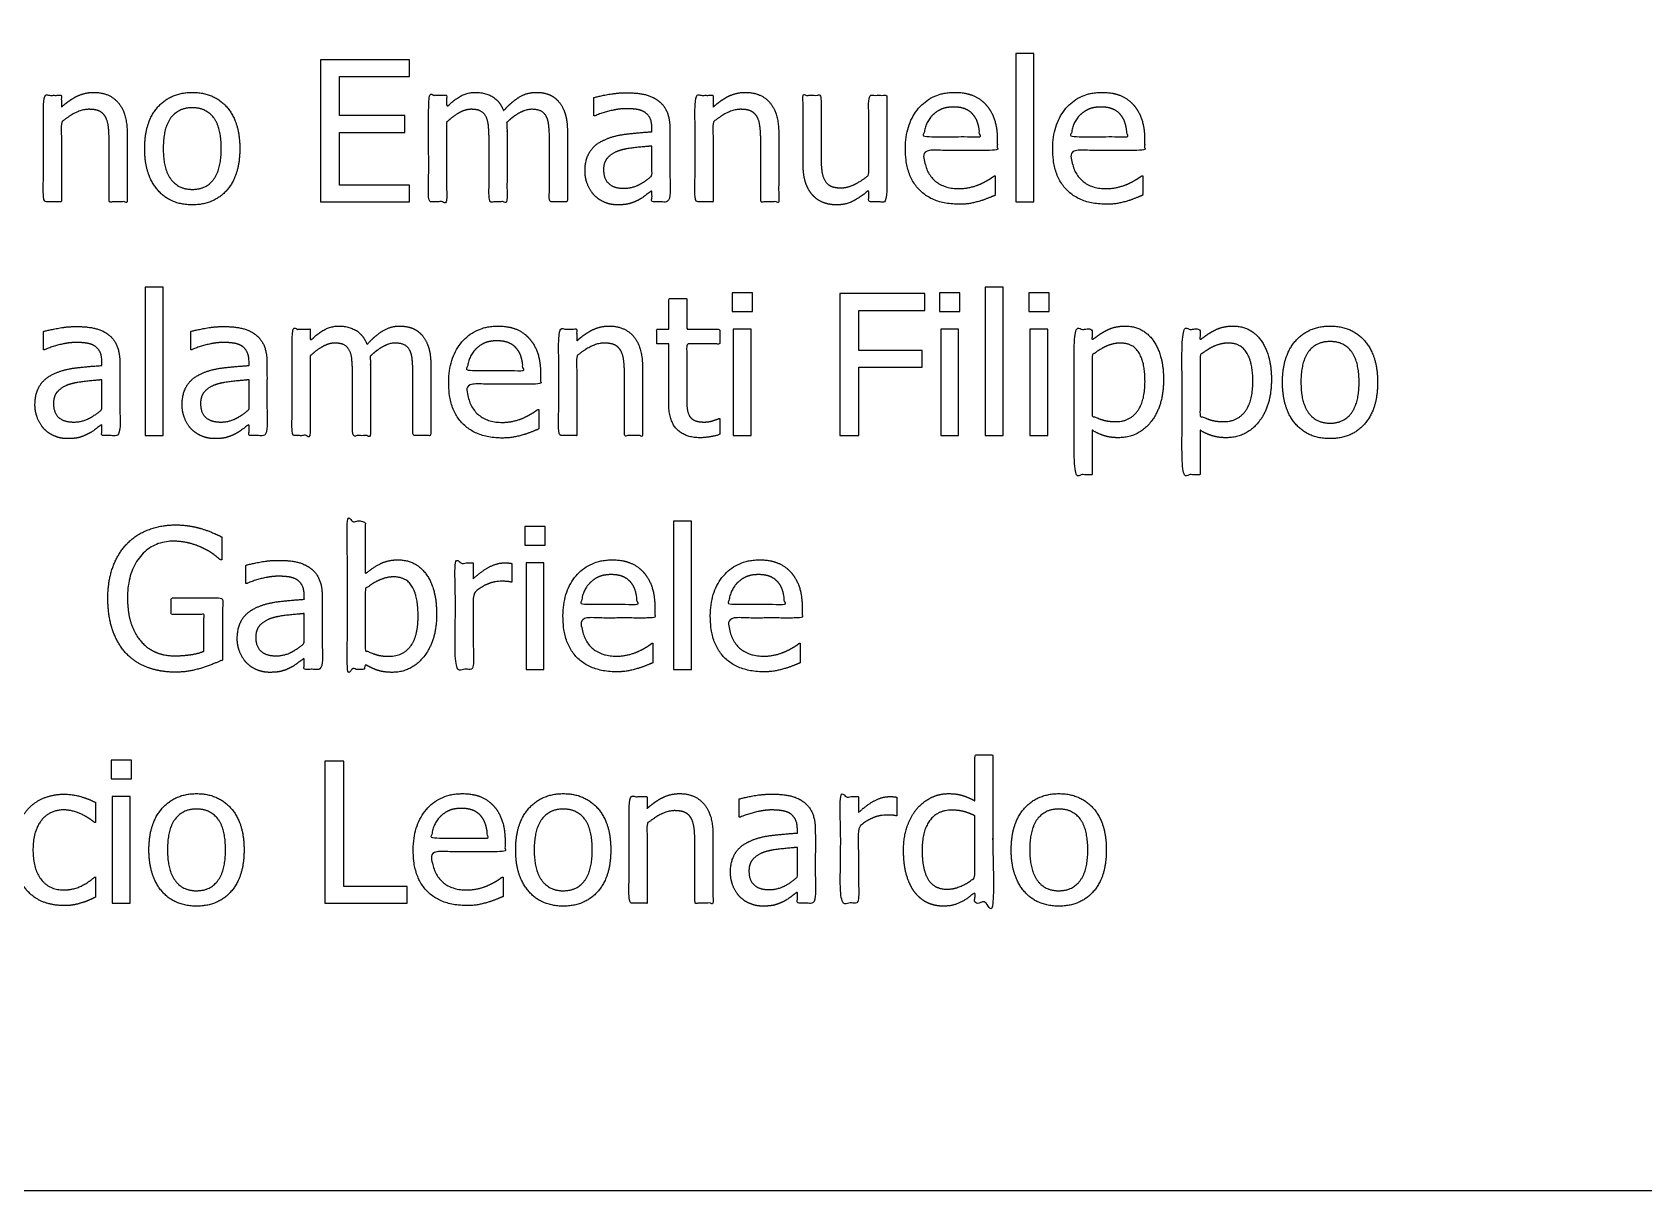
# Model space of a CAD drawing. Header units: millimetres. Extents: x -58 to 35, y -46 to 15.
# Drawn here: x -18.78 to 3.93, y -15 to 1.32 of the extents above; entities that cross this region are included whole.
import ezdxf

# ---------------------------------------------------------------- set-up
doc = ezdxf.new("R2010")
doc.units = ezdxf.units.MM
doc.layers.add('frase', color=1, linetype='Continuous')

msp = doc.modelspace()

# ---------------------------------------------------------------- linework, layer by layer
msp.add_lwpolyline([(31, -15), (-31, -15), (-31, -10), (-35, -10), (-35, -5), (-31, -5), (-31, 0), (-35, 0), (-35, 5), (-31, 5), (-31, 10), (-35, 10), (-35, 12, -0.414214), (-32, 15), (32, 15, -0.414214)], format="xyb")
at = {"layer": 'frase'}
for points in [[(-14.715, -1.07), (-13.464, -1.07), (-13.464, -0.834), (-14.449, -0.834), (-14.449, -0.092), (-13.53, -0.092), (-13.53, 0.145), (-14.449, 0.145), (-14.449, 0.693), (-13.464, 0.693), (-13.464, 0.93), (-14.715, 0.93)], [(-4.666, -1.07), (-4.666, 1.019), (-4.919, 1.019), (-4.919, -1.07)], [(-16.931, -4.363), (-16.931, -2.274), (-17.184, -2.274), (-17.184, -4.363)], [(-8.629, -2.613), (-8.629, -2.35), (-8.916, -2.35), (-8.916, -2.613)], [(-6.201, -2.6), (-6.201, -2.363), (-7.397, -2.363), (-7.397, -4.363), (-7.132, -4.363), (-7.132, -3.401), (-6.24, -3.401), (-6.24, -3.164), (-7.132, -3.164), (-7.132, -2.6)], [(-5.707, -2.613), (-5.707, -2.35), (-5.994, -2.35), (-5.994, -2.613)], [(-5.096, -4.363), (-5.096, -2.274), (-5.349, -2.274), (-5.349, -4.363)], [(-4.449, -2.613), (-4.449, -2.35), (-4.736, -2.35), (-4.736, -2.613)], [(-8.647, -4.363), (-8.647, -2.863), (-8.9, -2.863), (-8.9, -4.363)], [(-5.725, -4.363), (-5.725, -2.863), (-5.978, -2.863), (-5.978, -4.363)], [(-4.467, -4.363), (-4.467, -2.863), (-4.72, -2.863), (-4.72, -4.363)], [(-11.55, -5.906), (-11.55, -5.643), (-11.837, -5.643), (-11.837, -5.906)], [(-9.491, -7.656), (-9.491, -5.567), (-9.744, -5.567), (-9.744, -7.656)], [(-11.568, -7.656), (-11.568, -6.156), (-11.82, -6.156), (-11.82, -7.656)], [(-17.38, -9.199), (-17.38, -8.936), (-17.666, -8.936), (-17.666, -9.199)], [(-13.496, -10.949), (-13.496, -10.713), (-14.389, -10.713), (-14.389, -8.949), (-14.655, -8.949), (-14.655, -10.949)], [(-17.397, -10.949), (-17.397, -9.448), (-17.65, -9.448), (-17.65, -10.949)]]:
    msp.add_lwpolyline(points, close=True, dxfattribs=at)
for points, knots in [([(-17.911, 0.472), (-18.034, 0.472), (-18.253, 0.366), (-18.367, 0.263), (-18.367, 0.347), (-18.367, 0.43), (-18.493, 0.43), (-18.619, 0.43), (-18.619, -0.32), (-18.619, -1.07), (-18.493, -1.07), (-18.367, -1.07), (-18.367, -0.51), (-18.367, 0.051), (-18.271, 0.132), (-18.072, 0.233), (-17.978, 0.233), (-17.884, 0.233), (-17.773, 0.178), (-17.743, 0.121), (-17.713, 0.067), (-17.694, -0.111), (-17.694, -0.215), (-17.694, -0.643), (-17.694, -1.07), (-17.568, -1.07), (-17.441, -1.07), (-17.441, -0.583), (-17.441, -0.096), (-17.441, 0.181), (-17.691, 0.472), (-17.911, 0.472)], [0, 0, 0, 1, 2, 2, 3, 3, 4, 4, 5, 5, 6, 6, 7, 7, 8, 9, 9, 10, 11, 11, 12, 13, 13, 14, 14, 15, 15, 16, 16, 17, 18, 18, 18]), ([(-16.522, 0.472), (-16.824, 0.472), (-17.193, 0.056), (-17.193, -0.32), (-17.193, -0.686), (-16.835, -1.113), (-16.522, -1.113), (-16.218, -1.113), (-15.853, -0.699), (-15.853, -0.32), (-15.853, 0.058), (-16.218, 0.472), (-16.522, 0.472)], [0, 0, 0, 1, 2, 2, 3, 4, 4, 5, 6, 6, 7, 8, 8, 8]), ([(-12.939, 0.051), (-12.855, 0.131), (-12.675, 0.233), (-12.594, 0.233), (-12.508, 0.233), (-12.409, 0.181), (-12.383, 0.127), (-12.357, 0.079), (-12.341, -0.098), (-12.341, -0.202), (-12.341, -0.636), (-12.341, -1.07), (-12.214, -1.07), (-12.088, -1.07), (-12.088, -0.576), (-12.088, -0.082), (-12.088, -0.04), (-12.091, 0.024), (-12.093, 0.046), (-11.999, 0.137), (-11.82, 0.233), (-11.743, 0.233), (-11.657, 0.233), (-11.558, 0.181), (-11.532, 0.127), (-11.506, 0.079), (-11.49, -0.098), (-11.49, -0.202), (-11.49, -0.636), (-11.49, -1.07), (-11.363, -1.07), (-11.237, -1.07), (-11.237, -0.576), (-11.237, -0.082), (-11.237, 0.072), (-11.303, 0.276), (-11.363, 0.344), (-11.422, 0.413), (-11.581, 0.472), (-11.678, 0.472), (-11.804, 0.472), (-12.021, 0.341), (-12.137, 0.213), (-12.19, 0.351), (-12.396, 0.472), (-12.529, 0.472), (-12.645, 0.472), (-12.84, 0.364), (-12.939, 0.265), (-12.939, 0.348), (-12.939, 0.43), (-13.065, 0.43), (-13.192, 0.43), (-13.192, -0.32), (-13.192, -1.07), (-13.065, -1.07), (-12.939, -1.07), (-12.939, -0.51), (-12.939, 0.051)], [0, 0, 0, 1, 2, 2, 3, 4, 4, 5, 6, 6, 7, 7, 8, 8, 9, 9, 10, 11, 11, 12, 13, 13, 14, 15, 15, 16, 17, 17, 18, 18, 19, 19, 20, 20, 21, 22, 22, 23, 24, 24, 25, 26, 26, 27, 28, 28, 29, 30, 30, 31, 31, 32, 32, 33, 33, 34, 34, 35, 35, 35]), ([(-9.957, 0.354), (-10.041, 0.417), (-10.253, 0.466), (-10.409, 0.466), (-10.537, 0.466), (-10.798, 0.417), (-10.867, 0.398), (-10.867, 0.269), (-10.867, 0.14), (-10.86, 0.14), (-10.853, 0.14), (-10.735, 0.19), (-10.498, 0.242), (-10.41, 0.242), (-10.336, 0.242), (-10.196, 0.223), (-10.148, 0.192), (-10.099, 0.161), (-10.046, 0.053), (-10.046, -0.035), (-10.046, -0.059), (-10.046, -0.083), (-10.245, -0.095), (-10.589, -0.139), (-10.715, -0.197), (-10.858, -0.26), (-10.989, -0.481), (-10.989, -0.636), (-10.989, -0.737), (-10.916, -0.918), (-10.856, -0.98), (-10.793, -1.043), (-10.626, -1.113), (-10.534, -1.113), (-10.42, -1.113), (-10.295, -1.075), (-10.229, -1.04), (-10.18, -1.015), (-10.077, -0.934), (-10.046, -0.912), (-10.046, -0.991), (-10.046, -1.07), (-9.919, -1.07), (-9.793, -1.07), (-9.793, -0.557), (-9.793, -0.045), (-9.793, 0.096), (-9.874, 0.293), (-9.957, 0.354)], [0, 0, 0, 1, 2, 2, 3, 4, 4, 5, 5, 6, 6, 7, 8, 8, 9, 10, 10, 11, 12, 12, 13, 13, 14, 15, 15, 16, 17, 17, 18, 19, 19, 20, 21, 21, 22, 23, 23, 24, 25, 25, 26, 26, 27, 27, 28, 28, 29, 30, 30, 30]), ([(-8.73, 0.472), (-8.853, 0.472), (-9.072, 0.366), (-9.185, 0.263), (-9.185, 0.347), (-9.185, 0.43), (-9.312, 0.43), (-9.438, 0.43), (-9.438, -0.32), (-9.438, -1.07), (-9.312, -1.07), (-9.185, -1.07), (-9.185, -0.51), (-9.185, 0.051), (-9.09, 0.132), (-8.89, 0.233), (-8.796, 0.233), (-8.702, 0.233), (-8.592, 0.178), (-8.561, 0.121), (-8.532, 0.067), (-8.513, -0.111), (-8.513, -0.215), (-8.513, -0.643), (-8.513, -1.07), (-8.386, -1.07), (-8.26, -1.07), (-8.26, -0.583), (-8.26, -0.096), (-8.26, 0.181), (-8.509, 0.472), (-8.73, 0.472)], [0, 0, 0, 1, 2, 2, 3, 3, 4, 4, 5, 5, 6, 6, 7, 7, 8, 9, 9, 10, 11, 11, 12, 13, 13, 14, 14, 15, 15, 16, 16, 17, 18, 18, 18]), ([(-7.38, -0.873), (-7.478, -0.873), (-7.584, -0.819), (-7.615, -0.761), (-7.645, -0.703), (-7.663, -0.545), (-7.663, -0.425), (-7.663, 0.002), (-7.663, 0.43), (-7.79, 0.43), (-7.916, 0.43), (-7.916, -0.057), (-7.916, -0.544), (-7.916, -0.696), (-7.845, -0.908), (-7.78, -0.978), (-7.717, -1.048), (-7.543, -1.113), (-7.446, -1.113), (-7.316, -1.113), (-7.107, -1.007), (-6.991, -0.905), (-6.991, -0.988), (-6.991, -1.07), (-6.864, -1.07), (-6.738, -1.07), (-6.738, -0.32), (-6.738, 0.43), (-6.864, 0.43), (-6.991, 0.43), (-6.991, -0.13), (-6.991, -0.691), (-7.078, -0.767), (-7.287, -0.873), (-7.38, -0.873)], [0, 0, 0, 1, 2, 2, 3, 4, 4, 5, 5, 6, 6, 7, 7, 8, 9, 9, 10, 11, 11, 12, 13, 13, 14, 14, 15, 15, 16, 16, 17, 17, 18, 18, 19, 20, 20, 20]), ([(-5.222, -0.703), (-5.253, -0.728), (-5.347, -0.785), (-5.415, -0.818), (-5.48, -0.847), (-5.641, -0.884), (-5.723, -0.884), (-5.957, -0.884), (-6.219, -0.607), (-6.219, -0.346), (-5.7, -0.346), (-5.18, -0.346), (-5.18, -0.277), (-5.18, -0.208), (-5.18, -0.028), (-5.266, 0.22), (-5.347, 0.306), (-5.427, 0.391), (-5.642, 0.472), (-5.782, 0.472), (-6.091, 0.472), (-6.475, 0.038), (-6.475, -0.328), (-6.475, -0.701), (-6.08, -1.104), (-5.72, -1.104), (-5.629, -1.104), (-5.509, -1.083), (-5.436, -1.062), (-5.384, -1.048), (-5.252, -0.996), (-5.208, -0.978), (-5.208, -0.84), (-5.208, -0.703), (-5.215, -0.703), (-5.222, -0.703)], [0, 0, 0, 1, 2, 2, 3, 4, 4, 5, 6, 6, 7, 7, 8, 8, 9, 10, 10, 11, 12, 12, 13, 14, 14, 15, 16, 16, 17, 18, 18, 19, 20, 20, 21, 21, 22, 22, 22]), ([(-3.146, -0.703), (-3.177, -0.728), (-3.271, -0.785), (-3.339, -0.818), (-3.404, -0.847), (-3.564, -0.884), (-3.647, -0.884), (-3.88, -0.884), (-4.143, -0.607), (-4.143, -0.346), (-3.624, -0.346), (-3.104, -0.346), (-3.104, -0.277), (-3.104, -0.208), (-3.104, -0.028), (-3.19, 0.22), (-3.271, 0.306), (-3.35, 0.391), (-3.566, 0.472), (-3.705, 0.472), (-4.015, 0.472), (-4.399, 0.038), (-4.399, -0.328), (-4.399, -0.701), (-4.004, -1.104), (-3.644, -1.104), (-3.553, -1.104), (-3.433, -1.083), (-3.36, -1.062), (-3.308, -1.048), (-3.175, -0.996), (-3.132, -0.978), (-3.132, -0.84), (-3.132, -0.703), (-3.139, -0.703), (-3.146, -0.703)], [0, 0, 0, 1, 2, 2, 3, 4, 4, 5, 6, 6, 7, 7, 8, 8, 9, 10, 10, 11, 12, 12, 13, 14, 14, 15, 16, 16, 17, 18, 18, 19, 20, 20, 21, 21, 22, 22, 22]), ([(-16.522, 0.255), (-16.326, 0.255), (-16.114, -0.028), (-16.114, -0.32), (-16.114, -0.609), (-16.328, -0.895), (-16.522, -0.895), (-16.718, -0.895), (-16.932, -0.604), (-16.932, -0.32), (-16.932, -0.028), (-16.718, 0.255), (-16.522, 0.255)], [0, 0, 0, 1, 2, 2, 3, 4, 4, 5, 6, 6, 7, 8, 8, 8]), ([(-5.513, 0.148), (-5.472, 0.098), (-5.43, -0.051), (-5.427, -0.153), (-5.823, -0.153), (-6.219, -0.153), (-6.211, -0.057), (-6.153, 0.087), (-6.096, 0.147), (-6.038, 0.205), (-5.897, 0.265), (-5.796, 0.265), (-5.694, 0.265), (-5.556, 0.205), (-5.513, 0.148)], [0, 0, 0, 1, 2, 2, 3, 3, 4, 5, 5, 6, 7, 7, 8, 9, 9, 9]), ([(-3.436, 0.148), (-3.396, 0.098), (-3.354, -0.051), (-3.35, -0.153), (-3.747, -0.153), (-4.143, -0.153), (-4.135, -0.057), (-4.077, 0.087), (-4.02, 0.147), (-3.961, 0.205), (-3.82, 0.265), (-3.72, 0.265), (-3.618, 0.265), (-3.48, 0.205), (-3.436, 0.148)], [0, 0, 0, 1, 2, 2, 3, 3, 4, 5, 5, 6, 7, 7, 8, 9, 9, 9]), ([(-10.046, -0.284), (-10.046, -0.493), (-10.046, -0.701), (-10.13, -0.777), (-10.325, -0.879), (-10.443, -0.879), (-10.582, -0.879), (-10.728, -0.748), (-10.728, -0.618), (-10.728, -0.505), (-10.597, -0.377), (-10.496, -0.346), (-10.41, -0.32), (-10.137, -0.292), (-10.046, -0.284)], [0, 0, 0, 1, 1, 2, 3, 3, 4, 5, 5, 6, 7, 7, 8, 9, 9, 9]), ([(-9.308, -4.172), (-9.396, -4.172), (-9.498, -4.125), (-9.521, -4.078), (-9.548, -4.025), (-9.556, -3.9), (-9.556, -3.786), (-9.556, -3.429), (-9.556, -3.072), (-9.324, -3.072), (-9.091, -3.072), (-9.091, -2.967), (-9.091, -2.863), (-9.324, -2.863), (-9.556, -2.863), (-9.556, -2.647), (-9.556, -2.431), (-9.683, -2.431), (-9.809, -2.431), (-9.809, -2.647), (-9.809, -2.863), (-9.894, -2.863), (-9.979, -2.863), (-9.979, -2.967), (-9.979, -3.072), (-9.894, -3.072), (-9.809, -3.072), (-9.809, -3.487), (-9.809, -3.903), (-9.809, -4.158), (-9.577, -4.393), (-9.372, -4.393), (-9.308, -4.393), (-9.162, -4.37), (-9.091, -4.35), (-9.091, -4.237), (-9.091, -4.124), (-9.098, -4.124), (-9.106, -4.124), (-9.132, -4.135), (-9.247, -4.172), (-9.308, -4.172)], [0, 0, 0, 1, 2, 2, 3, 4, 4, 5, 5, 6, 6, 7, 7, 8, 8, 9, 9, 10, 10, 11, 11, 12, 12, 13, 13, 14, 14, 15, 15, 16, 17, 17, 18, 19, 19, 20, 20, 21, 21, 22, 23, 23, 23]), ([(-17.707, -2.939), (-17.791, -2.876), (-18.004, -2.827), (-18.159, -2.827), (-18.287, -2.827), (-18.548, -2.876), (-18.618, -2.895), (-18.618, -3.024), (-18.618, -3.153), (-18.611, -3.153), (-18.603, -3.153), (-18.485, -3.102), (-18.248, -3.051), (-18.161, -3.051), (-18.086, -3.051), (-17.947, -3.07), (-17.898, -3.101), (-17.85, -3.132), (-17.796, -3.24), (-17.796, -3.328), (-17.796, -3.352), (-17.796, -3.376), (-17.996, -3.388), (-18.339, -3.431), (-18.466, -3.49), (-18.608, -3.553), (-18.739, -3.773), (-18.739, -3.929), (-18.739, -4.03), (-18.666, -4.211), (-18.607, -4.273), (-18.543, -4.336), (-18.376, -4.406), (-18.284, -4.406), (-18.171, -4.406), (-18.046, -4.368), (-17.979, -4.333), (-17.931, -4.308), (-17.827, -4.227), (-17.796, -4.205), (-17.796, -4.284), (-17.796, -4.363), (-17.67, -4.363), (-17.543, -4.363), (-17.543, -3.85), (-17.543, -3.337), (-17.543, -3.196), (-17.624, -3), (-17.707, -2.939)], [0, 0, 0, 1, 2, 2, 3, 4, 4, 5, 5, 6, 6, 7, 8, 8, 9, 10, 10, 11, 12, 12, 13, 13, 14, 15, 15, 16, 17, 17, 18, 19, 19, 20, 21, 21, 22, 23, 23, 24, 25, 25, 26, 26, 27, 27, 28, 28, 29, 30, 30, 30]), ([(-15.634, -2.939), (-15.718, -2.876), (-15.931, -2.827), (-16.086, -2.827), (-16.214, -2.827), (-16.475, -2.876), (-16.545, -2.895), (-16.545, -3.024), (-16.545, -3.153), (-16.538, -3.153), (-16.53, -3.153), (-16.412, -3.102), (-16.175, -3.051), (-16.088, -3.051), (-16.013, -3.051), (-15.874, -3.07), (-15.825, -3.101), (-15.777, -3.132), (-15.723, -3.24), (-15.723, -3.328), (-15.723, -3.352), (-15.723, -3.376), (-15.923, -3.388), (-16.266, -3.431), (-16.393, -3.49), (-16.535, -3.553), (-16.666, -3.773), (-16.666, -3.929), (-16.666, -4.03), (-16.594, -4.211), (-16.534, -4.273), (-16.47, -4.336), (-16.303, -4.406), (-16.211, -4.406), (-16.098, -4.406), (-15.973, -4.368), (-15.906, -4.333), (-15.858, -4.308), (-15.754, -4.227), (-15.723, -4.205), (-15.723, -4.284), (-15.723, -4.363), (-15.597, -4.363), (-15.47, -4.363), (-15.47, -3.85), (-15.47, -3.337), (-15.47, -3.196), (-15.551, -3), (-15.634, -2.939)], [0, 0, 0, 1, 2, 2, 3, 4, 4, 5, 5, 6, 6, 7, 8, 8, 9, 10, 10, 11, 12, 12, 13, 13, 14, 15, 15, 16, 17, 17, 18, 19, 19, 20, 21, 21, 22, 23, 23, 24, 25, 25, 26, 26, 27, 27, 28, 28, 29, 30, 30, 30]), ([(-14.863, -3.242), (-14.778, -3.162), (-14.598, -3.06), (-14.517, -3.06), (-14.431, -3.06), (-14.333, -3.112), (-14.307, -3.166), (-14.281, -3.214), (-14.265, -3.391), (-14.265, -3.495), (-14.265, -3.929), (-14.265, -4.363), (-14.138, -4.363), (-14.012, -4.363), (-14.012, -3.869), (-14.012, -3.375), (-14.012, -3.333), (-14.015, -3.269), (-14.017, -3.247), (-13.923, -3.156), (-13.744, -3.06), (-13.666, -3.06), (-13.581, -3.06), (-13.482, -3.112), (-13.456, -3.166), (-13.43, -3.214), (-13.414, -3.391), (-13.414, -3.495), (-13.414, -3.929), (-13.414, -4.363), (-13.287, -4.363), (-13.161, -4.363), (-13.161, -3.869), (-13.161, -3.375), (-13.161, -3.221), (-13.227, -3.017), (-13.287, -2.948), (-13.346, -2.88), (-13.504, -2.82), (-13.602, -2.82), (-13.728, -2.82), (-13.945, -2.952), (-14.06, -3.08), (-14.114, -2.942), (-14.32, -2.82), (-14.453, -2.82), (-14.569, -2.82), (-14.764, -2.929), (-14.863, -3.028), (-14.863, -2.945), (-14.863, -2.863), (-14.989, -2.863), (-15.115, -2.863), (-15.115, -3.613), (-15.115, -4.363), (-14.989, -4.363), (-14.863, -4.363), (-14.863, -3.803), (-14.863, -3.242)], [0, 0, 0, 1, 2, 2, 3, 4, 4, 5, 6, 6, 7, 7, 8, 8, 9, 9, 10, 11, 11, 12, 13, 13, 14, 15, 15, 16, 17, 17, 18, 18, 19, 19, 20, 20, 21, 22, 22, 23, 24, 24, 25, 26, 26, 27, 28, 28, 29, 30, 30, 31, 31, 32, 32, 33, 33, 34, 34, 35, 35, 35]), ([(-11.657, -3.995), (-11.688, -4.021), (-11.782, -4.078), (-11.85, -4.111), (-11.914, -4.14), (-12.075, -4.177), (-12.158, -4.177), (-12.391, -4.177), (-12.654, -3.9), (-12.654, -3.639), (-12.134, -3.639), (-11.615, -3.639), (-11.615, -3.57), (-11.615, -3.501), (-11.615, -3.321), (-11.701, -3.073), (-11.782, -2.987), (-11.861, -2.901), (-12.077, -2.82), (-12.216, -2.82), (-12.525, -2.82), (-12.91, -3.255), (-12.91, -3.621), (-12.91, -3.994), (-12.514, -4.397), (-12.154, -4.397), (-12.064, -4.397), (-11.944, -4.376), (-11.871, -4.355), (-11.819, -4.341), (-11.686, -4.289), (-11.642, -4.271), (-11.642, -4.133), (-11.642, -3.995), (-11.649, -3.995), (-11.657, -3.995)], [0, 0, 0, 1, 2, 2, 3, 4, 4, 5, 6, 6, 7, 7, 8, 8, 9, 10, 10, 11, 12, 12, 13, 14, 14, 15, 16, 16, 17, 18, 18, 19, 20, 20, 21, 21, 22, 22, 22]), ([(-10.65, -2.82), (-10.773, -2.82), (-10.992, -2.927), (-11.106, -3.03), (-11.106, -2.946), (-11.106, -2.863), (-11.232, -2.863), (-11.359, -2.863), (-11.359, -3.613), (-11.359, -4.363), (-11.232, -4.363), (-11.106, -4.363), (-11.106, -3.803), (-11.106, -3.242), (-11.01, -3.161), (-10.811, -3.06), (-10.717, -3.06), (-10.623, -3.06), (-10.513, -3.115), (-10.482, -3.172), (-10.453, -3.226), (-10.433, -3.404), (-10.433, -3.508), (-10.433, -3.936), (-10.433, -4.363), (-10.307, -4.363), (-10.18, -4.363), (-10.18, -3.876), (-10.18, -3.389), (-10.18, -3.112), (-10.43, -2.82), (-10.65, -2.82)], [0, 0, 0, 1, 2, 2, 3, 3, 4, 4, 5, 5, 6, 6, 7, 7, 8, 9, 9, 10, 11, 11, 12, 13, 13, 14, 14, 15, 15, 16, 16, 17, 18, 18, 18]), ([(-3.384, -2.82), (-3.519, -2.82), (-3.749, -2.934), (-3.843, -3.02), (-3.843, -2.941), (-3.843, -2.863), (-3.97, -2.863), (-4.096, -2.863), (-4.096, -3.889), (-4.096, -4.916), (-3.97, -4.916), (-3.843, -4.916), (-3.843, -4.602), (-3.843, -4.287), (-3.754, -4.341), (-3.582, -4.393), (-3.47, -4.393), (-3.196, -4.393), (-2.838, -3.948), (-2.838, -3.572), (-2.838, -3.229), (-3.127, -2.82), (-3.384, -2.82)], [0, 0, 0, 1, 2, 2, 3, 3, 4, 4, 5, 5, 6, 6, 7, 7, 8, 9, 9, 10, 11, 11, 12, 13, 13, 13]), ([(-1.864, -2.82), (-1.999, -2.82), (-2.229, -2.934), (-2.323, -3.02), (-2.323, -2.941), (-2.323, -2.863), (-2.449, -2.863), (-2.576, -2.863), (-2.576, -3.889), (-2.576, -4.916), (-2.449, -4.916), (-2.323, -4.916), (-2.323, -4.602), (-2.323, -4.287), (-2.234, -4.341), (-2.062, -4.393), (-1.95, -4.393), (-1.676, -4.393), (-1.318, -3.948), (-1.318, -3.572), (-1.318, -3.229), (-1.607, -2.82), (-1.864, -2.82)], [0, 0, 0, 1, 2, 2, 3, 3, 4, 4, 5, 5, 6, 6, 7, 7, 8, 9, 9, 10, 11, 11, 12, 13, 13, 13]), ([(-0.491, -2.82), (-0.793, -2.82), (-1.162, -3.237), (-1.162, -3.613), (-1.162, -3.979), (-0.804, -4.406), (-0.491, -4.406), (-0.187, -4.406), (0.178, -3.992), (0.178, -3.613), (0.178, -3.235), (-0.187, -2.82), (-0.491, -2.82)], [0, 0, 0, 1, 2, 2, 3, 4, 4, 5, 6, 6, 7, 8, 8, 8]), ([(-11.947, -3.145), (-11.906, -3.195), (-11.864, -3.344), (-11.861, -3.446), (-12.257, -3.446), (-12.654, -3.446), (-12.645, -3.35), (-12.587, -3.206), (-12.53, -3.146), (-12.472, -3.088), (-12.331, -3.028), (-12.231, -3.028), (-12.128, -3.028), (-11.991, -3.088), (-11.947, -3.145)], [0, 0, 0, 1, 2, 2, 3, 3, 4, 5, 5, 6, 7, 7, 8, 9, 9, 9]), ([(-3.446, -3.06), (-3.263, -3.06), (-3.099, -3.344), (-3.099, -3.602), (-3.099, -3.877), (-3.316, -4.166), (-3.513, -4.166), (-3.603, -4.166), (-3.744, -4.13), (-3.843, -4.083), (-3.843, -3.657), (-3.843, -3.231), (-3.754, -3.156), (-3.553, -3.06), (-3.446, -3.06)], [0, 0, 0, 1, 2, 2, 3, 4, 4, 5, 6, 6, 7, 7, 8, 9, 9, 9]), ([(-1.926, -3.06), (-1.743, -3.06), (-1.579, -3.344), (-1.579, -3.602), (-1.579, -3.877), (-1.796, -4.166), (-1.992, -4.166), (-2.083, -4.166), (-2.224, -4.13), (-2.323, -4.083), (-2.323, -3.657), (-2.323, -3.231), (-2.234, -3.156), (-2.033, -3.06), (-1.926, -3.06)], [0, 0, 0, 1, 2, 2, 3, 4, 4, 5, 6, 6, 7, 7, 8, 9, 9, 9]), ([(-0.491, -3.038), (-0.295, -3.038), (-0.083, -3.321), (-0.083, -3.613), (-0.083, -3.901), (-0.297, -4.188), (-0.491, -4.188), (-0.688, -4.188), (-0.902, -3.897), (-0.902, -3.613), (-0.902, -3.321), (-0.688, -3.038), (-0.491, -3.038)], [0, 0, 0, 1, 2, 2, 3, 4, 4, 5, 6, 6, 7, 8, 8, 8]), ([(-17.796, -3.577), (-17.796, -3.786), (-17.796, -3.994), (-17.88, -4.07), (-18.075, -4.172), (-18.193, -4.172), (-18.333, -4.172), (-18.478, -4.041), (-18.478, -3.911), (-18.478, -3.798), (-18.347, -3.67), (-18.247, -3.639), (-18.161, -3.613), (-17.887, -3.585), (-17.796, -3.577)], [0, 0, 0, 1, 1, 2, 3, 3, 4, 5, 5, 6, 7, 7, 8, 9, 9, 9]), ([(-15.723, -3.577), (-15.723, -3.786), (-15.723, -3.994), (-15.808, -4.07), (-16.002, -4.172), (-16.12, -4.172), (-16.26, -4.172), (-16.406, -4.041), (-16.406, -3.911), (-16.406, -3.798), (-16.274, -3.67), (-16.174, -3.639), (-16.088, -3.613), (-15.814, -3.585), (-15.723, -3.577)], [0, 0, 0, 1, 1, 2, 3, 3, 4, 5, 5, 6, 7, 7, 8, 9, 9, 9]), ([(-16.359, -7.4), (-16.435, -7.433), (-16.658, -7.465), (-16.77, -7.465), (-16.923, -7.465), (-17.166, -7.357), (-17.252, -7.253), (-17.341, -7.149), (-17.435, -6.848), (-17.435, -6.647), (-17.435, -6.285), (-17.078, -5.851), (-16.79, -5.851), (-16.67, -5.851), (-16.461, -5.904), (-16.38, -5.945), (-16.282, -5.99), (-16.177, -6.07), (-16.127, -6.113), (-16.115, -6.113), (-16.104, -6.113), (-16.104, -5.953), (-16.104, -5.792), (-16.154, -5.767), (-16.32, -5.695), (-16.388, -5.676), (-16.472, -5.65), (-16.657, -5.621), (-16.759, -5.621), (-16.971, -5.621), (-17.328, -5.763), (-17.449, -5.895), (-17.576, -6.031), (-17.712, -6.413), (-17.712, -6.655), (-17.712, -6.909), (-17.577, -7.301), (-17.451, -7.434), (-17.325, -7.566), (-16.973, -7.695), (-16.76, -7.695), (-16.649, -7.695), (-16.49, -7.666), (-16.391, -7.637), (-16.318, -7.616), (-16.146, -7.546), (-16.096, -7.523), (-16.096, -7.087), (-16.096, -6.65), (-16.459, -6.65), (-16.822, -6.65), (-16.822, -6.767), (-16.822, -6.883), (-16.59, -6.883), (-16.359, -6.883), (-16.359, -7.142), (-16.359, -7.4)], [0, 0, 0, 1, 2, 2, 3, 4, 4, 5, 6, 6, 7, 8, 8, 9, 10, 10, 11, 12, 12, 13, 13, 14, 14, 15, 16, 16, 17, 18, 18, 19, 20, 20, 21, 22, 22, 23, 24, 24, 25, 26, 26, 27, 28, 28, 29, 30, 30, 31, 31, 32, 32, 33, 33, 34, 34, 35, 35, 35]), ([(-13.626, -6.113), (-13.767, -6.113), (-13.989, -6.227), (-14.085, -6.313), (-14.085, -5.94), (-14.085, -5.567), (-14.211, -5.567), (-14.337, -5.567), (-14.337, -6.612), (-14.337, -7.656), (-14.219, -7.656), (-14.101, -7.656), (-14.093, -7.622), (-14.085, -7.587), (-14, -7.639), (-13.827, -7.698), (-13.705, -7.698), (-13.436, -7.698), (-13.08, -7.25), (-13.08, -6.882), (-13.08, -6.52), (-13.372, -6.113), (-13.626, -6.113)], [0, 0, 0, 1, 2, 2, 3, 3, 4, 4, 5, 5, 6, 6, 7, 7, 8, 9, 9, 10, 11, 11, 12, 13, 13, 13]), ([(-14.856, -6.232), (-14.94, -6.169), (-15.153, -6.12), (-15.308, -6.12), (-15.436, -6.12), (-15.697, -6.169), (-15.767, -6.188), (-15.767, -6.317), (-15.767, -6.446), (-15.76, -6.446), (-15.752, -6.446), (-15.634, -6.395), (-15.397, -6.344), (-15.31, -6.344), (-15.235, -6.344), (-15.096, -6.363), (-15.047, -6.394), (-14.999, -6.425), (-14.945, -6.533), (-14.945, -6.621), (-14.945, -6.645), (-14.945, -6.669), (-15.145, -6.681), (-15.488, -6.724), (-15.615, -6.783), (-15.757, -6.846), (-15.889, -7.066), (-15.889, -7.222), (-15.889, -7.322), (-15.816, -7.504), (-15.756, -7.566), (-15.692, -7.629), (-15.525, -7.698), (-15.433, -7.698), (-15.32, -7.698), (-15.195, -7.661), (-15.128, -7.626), (-15.08, -7.601), (-14.976, -7.52), (-14.945, -7.498), (-14.945, -7.577), (-14.945, -7.656), (-14.819, -7.656), (-14.692, -7.656), (-14.692, -7.143), (-14.692, -6.63), (-14.692, -6.489), (-14.773, -6.293), (-14.856, -6.232)], [0, 0, 0, 1, 2, 2, 3, 4, 4, 5, 5, 6, 6, 7, 8, 8, 9, 10, 10, 11, 12, 12, 13, 13, 14, 15, 15, 16, 17, 17, 18, 19, 19, 20, 21, 21, 22, 23, 23, 24, 25, 25, 26, 26, 27, 27, 28, 28, 29, 30, 30, 30]), ([(-12.124, -6.156), (-12.221, -6.156), (-12.427, -6.256), (-12.564, -6.379), (-12.564, -6.267), (-12.564, -6.156), (-12.691, -6.156), (-12.817, -6.156), (-12.817, -6.906), (-12.817, -7.656), (-12.691, -7.656), (-12.564, -7.656), (-12.564, -7.124), (-12.564, -6.592), (-12.474, -6.504), (-12.273, -6.415), (-12.171, -6.415), (-12.127, -6.415), (-12.064, -6.418), (-12.034, -6.426), (-12.028, -6.426), (-12.021, -6.426), (-12.021, -6.295), (-12.021, -6.164), (-12.046, -6.159), (-12.085, -6.156), (-12.124, -6.156)], [0, 0, 0, 1, 2, 2, 3, 3, 4, 4, 5, 5, 6, 6, 7, 7, 8, 9, 9, 10, 11, 11, 12, 12, 13, 13, 14, 15, 15, 15]), ([(-10.047, -7.288), (-10.078, -7.314), (-10.172, -7.371), (-10.24, -7.404), (-10.305, -7.433), (-10.466, -7.47), (-10.548, -7.47), (-10.782, -7.47), (-11.044, -7.193), (-11.044, -6.932), (-10.525, -6.932), (-10.005, -6.932), (-10.005, -6.863), (-10.005, -6.794), (-10.005, -6.614), (-10.091, -6.366), (-10.172, -6.28), (-10.252, -6.194), (-10.467, -6.113), (-10.607, -6.113), (-10.916, -6.113), (-11.3, -6.548), (-11.3, -6.914), (-11.3, -7.287), (-10.905, -7.69), (-10.545, -7.69), (-10.454, -7.69), (-10.334, -7.669), (-10.261, -7.648), (-10.209, -7.634), (-10.077, -7.582), (-10.033, -7.564), (-10.033, -7.426), (-10.033, -7.288), (-10.04, -7.288), (-10.047, -7.288)], [0, 0, 0, 1, 2, 2, 3, 4, 4, 5, 6, 6, 7, 7, 8, 8, 9, 10, 10, 11, 12, 12, 13, 14, 14, 15, 16, 16, 17, 18, 18, 19, 20, 20, 21, 21, 22, 22, 22]), ([(-7.971, -7.288), (-8.002, -7.314), (-8.096, -7.371), (-8.164, -7.404), (-8.229, -7.433), (-8.389, -7.47), (-8.472, -7.47), (-8.705, -7.47), (-8.968, -7.193), (-8.968, -6.932), (-8.449, -6.932), (-7.929, -6.932), (-7.929, -6.863), (-7.929, -6.794), (-7.929, -6.614), (-8.015, -6.366), (-8.096, -6.28), (-8.175, -6.194), (-8.391, -6.113), (-8.53, -6.113), (-8.84, -6.113), (-9.224, -6.548), (-9.224, -6.914), (-9.224, -7.287), (-8.829, -7.69), (-8.469, -7.69), (-8.378, -7.69), (-8.258, -7.669), (-8.185, -7.648), (-8.133, -7.634), (-8, -7.582), (-7.957, -7.564), (-7.957, -7.426), (-7.957, -7.288), (-7.964, -7.288), (-7.971, -7.288)], [0, 0, 0, 1, 2, 2, 3, 4, 4, 5, 6, 6, 7, 7, 8, 8, 9, 10, 10, 11, 12, 12, 13, 14, 14, 15, 16, 16, 17, 18, 18, 19, 20, 20, 21, 21, 22, 22, 22]), ([(-13.686, -6.353), (-13.504, -6.353), (-13.341, -6.632), (-13.341, -6.901), (-13.341, -7.198), (-13.561, -7.472), (-13.754, -7.472), (-13.842, -7.472), (-13.989, -7.433), (-14.085, -7.386), (-14.085, -6.955), (-14.085, -6.525), (-13.999, -6.451), (-13.788, -6.353), (-13.686, -6.353)], [0, 0, 0, 1, 2, 2, 3, 4, 4, 5, 6, 6, 7, 7, 8, 9, 9, 9]), ([(-10.337, -6.438), (-10.297, -6.488), (-10.255, -6.637), (-10.252, -6.739), (-10.648, -6.739), (-11.044, -6.739), (-11.036, -6.643), (-10.978, -6.499), (-10.921, -6.439), (-10.863, -6.381), (-10.722, -6.321), (-10.621, -6.321), (-10.519, -6.321), (-10.381, -6.381), (-10.337, -6.438)], [0, 0, 0, 1, 2, 2, 3, 3, 4, 5, 5, 6, 7, 7, 8, 9, 9, 9]), ([(-8.261, -6.438), (-8.221, -6.488), (-8.179, -6.637), (-8.175, -6.739), (-8.572, -6.739), (-8.968, -6.739), (-8.96, -6.643), (-8.902, -6.499), (-8.845, -6.439), (-8.786, -6.381), (-8.645, -6.321), (-8.545, -6.321), (-8.443, -6.321), (-8.305, -6.381), (-8.261, -6.438)], [0, 0, 0, 1, 2, 2, 3, 3, 4, 5, 5, 6, 7, 7, 8, 9, 9, 9]), ([(-14.945, -6.87), (-14.945, -7.079), (-14.945, -7.287), (-15.03, -7.363), (-15.224, -7.465), (-15.342, -7.465), (-15.482, -7.465), (-15.628, -7.334), (-15.628, -7.204), (-15.628, -7.091), (-15.496, -6.963), (-15.396, -6.932), (-15.31, -6.906), (-15.036, -6.878), (-14.945, -6.87)], [0, 0, 0, 1, 1, 2, 3, 3, 4, 5, 5, 6, 7, 7, 8, 9, 9, 9]), ([(-5.496, -9.508), (-5.589, -9.457), (-5.756, -9.406), (-5.867, -9.406), (-5.996, -9.406), (-6.227, -9.518), (-6.31, -9.615), (-6.399, -9.724), (-6.501, -10.013), (-6.501, -10.21), (-6.501, -10.4), (-6.42, -10.692), (-6.347, -10.79), (-6.274, -10.889), (-6.067, -10.991), (-5.944, -10.991), (-5.867, -10.991), (-5.752, -10.964), (-5.699, -10.938), (-5.641, -10.91), (-5.555, -10.846), (-5.496, -10.797), (-5.496, -10.873), (-5.496, -10.949), (-5.37, -10.949), (-5.243, -10.949), (-5.243, -9.905), (-5.243, -8.86), (-5.37, -8.86), (-5.496, -8.86), (-5.496, -9.184), (-5.496, -9.508)], [0, 0, 0, 1, 2, 2, 3, 4, 4, 5, 6, 6, 7, 8, 8, 9, 10, 10, 11, 12, 12, 13, 14, 14, 15, 15, 16, 16, 17, 17, 18, 18, 19, 19, 19]), ([(-17.9, -10.581), (-17.986, -10.661), (-18.209, -10.763), (-18.333, -10.763), (-18.537, -10.763), (-18.767, -10.466), (-18.767, -10.202), (-18.767, -9.931), (-18.529, -9.635), (-18.333, -9.635), (-18.268, -9.635), (-18.125, -9.675), (-18.072, -9.701), (-18.012, -9.732), (-17.927, -9.79), (-17.9, -9.813), (-17.893, -9.813), (-17.885, -9.813), (-17.885, -9.671), (-17.885, -9.53), (-17.974, -9.484), (-18.205, -9.414), (-18.328, -9.414), (-18.48, -9.414), (-18.744, -9.52), (-18.833, -9.619), (-18.923, -9.716), (-19.028, -10.004), (-19.028, -10.202), (-19.028, -10.4), (-18.926, -10.695), (-18.833, -10.79), (-18.741, -10.888), (-18.483, -10.983), (-18.328, -10.983), (-18.248, -10.983), (-18.146, -10.964), (-18.081, -10.944), (-18.036, -10.933), (-17.923, -10.883), (-17.885, -10.865), (-17.885, -10.723), (-17.885, -10.581), (-17.893, -10.581), (-17.9, -10.581)], [0, 0, 0, 1, 2, 2, 3, 4, 4, 5, 6, 6, 7, 8, 8, 9, 10, 10, 11, 11, 12, 12, 13, 14, 14, 15, 16, 16, 17, 18, 18, 19, 20, 20, 21, 22, 22, 23, 24, 24, 25, 26, 26, 27, 27, 28, 28, 28]), ([(-16.462, -9.406), (-16.764, -9.406), (-17.133, -9.823), (-17.133, -10.199), (-17.133, -10.565), (-16.775, -10.991), (-16.462, -10.991), (-16.158, -10.991), (-15.793, -10.578), (-15.793, -10.199), (-15.793, -9.821), (-16.158, -9.406), (-16.462, -9.406)], [0, 0, 0, 1, 2, 2, 3, 4, 4, 5, 6, 6, 7, 8, 8, 8]), ([(-12.158, -10.581), (-12.188, -10.607), (-12.282, -10.664), (-12.35, -10.696), (-12.415, -10.726), (-12.576, -10.763), (-12.658, -10.763), (-12.892, -10.763), (-13.154, -10.486), (-13.154, -10.225), (-12.635, -10.225), (-12.115, -10.225), (-12.115, -10.156), (-12.115, -10.087), (-12.115, -9.907), (-12.201, -9.659), (-12.282, -9.573), (-12.362, -9.487), (-12.577, -9.406), (-12.717, -9.406), (-13.026, -9.406), (-13.41, -9.841), (-13.41, -10.207), (-13.41, -10.58), (-13.015, -10.983), (-12.655, -10.983), (-12.564, -10.983), (-12.444, -10.962), (-12.372, -10.941), (-12.32, -10.927), (-12.187, -10.875), (-12.143, -10.857), (-12.143, -10.719), (-12.143, -10.581), (-12.15, -10.581), (-12.158, -10.581)], [0, 0, 0, 1, 2, 2, 3, 4, 4, 5, 6, 6, 7, 7, 8, 8, 9, 10, 10, 11, 12, 12, 13, 14, 14, 15, 16, 16, 17, 18, 18, 19, 20, 20, 21, 21, 22, 22, 22]), ([(-11.295, -9.406), (-11.597, -9.406), (-11.966, -9.823), (-11.966, -10.199), (-11.966, -10.565), (-11.608, -10.991), (-11.295, -10.991), (-10.991, -10.991), (-10.626, -10.578), (-10.626, -10.199), (-10.626, -9.821), (-10.991, -9.406), (-11.295, -9.406)], [0, 0, 0, 1, 2, 2, 3, 4, 4, 5, 6, 6, 7, 8, 8, 8]), ([(-9.658, -9.406), (-9.782, -9.406), (-10, -9.513), (-10.114, -9.615), (-10.114, -9.532), (-10.114, -9.448), (-10.24, -9.448), (-10.367, -9.448), (-10.367, -10.199), (-10.367, -10.949), (-10.24, -10.949), (-10.114, -10.949), (-10.114, -10.389), (-10.114, -9.828), (-10.018, -9.747), (-9.819, -9.646), (-9.725, -9.646), (-9.631, -9.646), (-9.521, -9.701), (-9.49, -9.758), (-9.461, -9.812), (-9.441, -9.99), (-9.441, -10.094), (-9.441, -10.521), (-9.441, -10.949), (-9.315, -10.949), (-9.188, -10.949), (-9.188, -10.462), (-9.188, -9.975), (-9.188, -9.698), (-9.438, -9.406), (-9.658, -9.406)], [0, 0, 0, 1, 2, 2, 3, 3, 4, 4, 5, 5, 6, 6, 7, 7, 8, 9, 9, 10, 11, 11, 12, 13, 13, 14, 14, 15, 15, 16, 16, 17, 18, 18, 18]), ([(-7.908, -9.525), (-7.992, -9.461), (-8.205, -9.413), (-8.36, -9.413), (-8.488, -9.413), (-8.749, -9.461), (-8.819, -9.481), (-8.819, -9.61), (-8.819, -9.739), (-8.812, -9.739), (-8.804, -9.739), (-8.686, -9.688), (-8.449, -9.636), (-8.362, -9.636), (-8.287, -9.636), (-8.148, -9.656), (-8.099, -9.687), (-8.051, -9.718), (-7.997, -9.826), (-7.997, -9.914), (-7.997, -9.938), (-7.997, -9.962), (-8.196, -9.974), (-8.54, -10.017), (-8.666, -10.076), (-8.809, -10.139), (-8.94, -10.359), (-8.94, -10.515), (-8.94, -10.615), (-8.867, -10.797), (-8.808, -10.859), (-8.744, -10.922), (-8.577, -10.991), (-8.485, -10.991), (-8.372, -10.991), (-8.247, -10.954), (-8.18, -10.919), (-8.132, -10.894), (-8.028, -10.813), (-7.997, -10.79), (-7.997, -10.87), (-7.997, -10.949), (-7.871, -10.949), (-7.744, -10.949), (-7.744, -10.436), (-7.744, -9.923), (-7.744, -9.782), (-7.825, -9.586), (-7.908, -9.525)], [0, 0, 0, 1, 2, 2, 3, 4, 4, 5, 5, 6, 6, 7, 8, 8, 9, 10, 10, 11, 12, 12, 13, 13, 14, 15, 15, 16, 17, 17, 18, 19, 19, 20, 21, 21, 22, 23, 23, 24, 25, 25, 26, 26, 27, 27, 28, 28, 29, 30, 30, 30]), ([(-6.696, -9.448), (-6.793, -9.448), (-6.999, -9.549), (-7.137, -9.672), (-7.137, -9.56), (-7.137, -9.448), (-7.263, -9.448), (-7.389, -9.448), (-7.389, -10.199), (-7.389, -10.949), (-7.263, -10.949), (-7.137, -10.949), (-7.137, -10.417), (-7.137, -9.884), (-7.046, -9.797), (-6.845, -9.708), (-6.743, -9.708), (-6.699, -9.708), (-6.636, -9.711), (-6.607, -9.719), (-6.6, -9.719), (-6.594, -9.719), (-6.594, -9.588), (-6.594, -9.457), (-6.618, -9.452), (-6.657, -9.448), (-6.696, -9.448)], [0, 0, 0, 1, 2, 2, 3, 3, 4, 4, 5, 5, 6, 6, 7, 7, 8, 9, 9, 10, 11, 11, 12, 12, 13, 13, 14, 15, 15, 15]), ([(-4.313, -9.406), (-4.615, -9.406), (-4.984, -9.823), (-4.984, -10.199), (-4.984, -10.565), (-4.626, -10.991), (-4.313, -10.991), (-4.008, -10.991), (-3.644, -10.578), (-3.644, -10.199), (-3.644, -9.821), (-4.008, -9.406), (-4.313, -9.406)], [0, 0, 0, 1, 2, 2, 3, 4, 4, 5, 6, 6, 7, 8, 8, 8]), ([(-16.462, -9.624), (-16.266, -9.624), (-16.054, -9.907), (-16.054, -10.199), (-16.054, -10.487), (-16.268, -10.774), (-16.462, -10.774), (-16.658, -10.774), (-16.872, -10.483), (-16.872, -10.199), (-16.872, -9.907), (-16.658, -9.624), (-16.462, -9.624)], [0, 0, 0, 1, 2, 2, 3, 4, 4, 5, 6, 6, 7, 8, 8, 8]), ([(-12.448, -9.73), (-12.407, -9.781), (-12.365, -9.93), (-12.362, -10.032), (-12.758, -10.032), (-13.154, -10.032), (-13.146, -9.936), (-13.088, -9.792), (-13.031, -9.732), (-12.973, -9.674), (-12.832, -9.614), (-12.731, -9.614), (-12.629, -9.614), (-12.491, -9.674), (-12.448, -9.73)], [0, 0, 0, 1, 2, 2, 3, 3, 4, 5, 5, 6, 7, 7, 8, 9, 9, 9]), ([(-11.295, -9.624), (-11.099, -9.624), (-10.887, -9.907), (-10.887, -10.199), (-10.887, -10.487), (-11.101, -10.774), (-11.295, -10.774), (-11.491, -10.774), (-11.705, -10.483), (-11.705, -10.199), (-11.705, -9.907), (-11.491, -9.624), (-11.295, -9.624)], [0, 0, 0, 1, 2, 2, 3, 4, 4, 5, 6, 6, 7, 8, 8, 8]), ([(-5.496, -9.718), (-5.496, -10.151), (-5.496, -10.585), (-5.585, -10.661), (-5.786, -10.752), (-5.885, -10.752), (-6.072, -10.752), (-6.24, -10.471), (-6.24, -10.205), (-6.24, -9.93), (-6.02, -9.638), (-5.825, -9.638), (-5.739, -9.638), (-5.59, -9.672), (-5.496, -9.718)], [0, 0, 0, 1, 1, 2, 3, 3, 4, 5, 5, 6, 7, 7, 8, 9, 9, 9]), ([(-4.313, -9.624), (-4.117, -9.624), (-3.905, -9.907), (-3.905, -10.199), (-3.905, -10.487), (-4.119, -10.774), (-4.313, -10.774), (-4.509, -10.774), (-4.723, -10.483), (-4.723, -10.199), (-4.723, -9.907), (-4.509, -9.624), (-4.313, -9.624)], [0, 0, 0, 1, 2, 2, 3, 4, 4, 5, 6, 6, 7, 8, 8, 8]), ([(-7.997, -10.163), (-7.997, -10.372), (-7.997, -10.58), (-8.081, -10.656), (-8.276, -10.758), (-8.394, -10.758), (-8.534, -10.758), (-8.679, -10.627), (-8.679, -10.497), (-8.679, -10.384), (-8.548, -10.256), (-8.448, -10.225), (-8.362, -10.199), (-8.088, -10.171), (-7.997, -10.163)], [0, 0, 0, 1, 1, 2, 3, 3, 4, 5, 5, 6, 7, 7, 8, 9, 9, 9])]:
    msp.add_open_spline(points, degree=2, knots=knots, dxfattribs=at)

doc.saveas('drawing.dxf')
